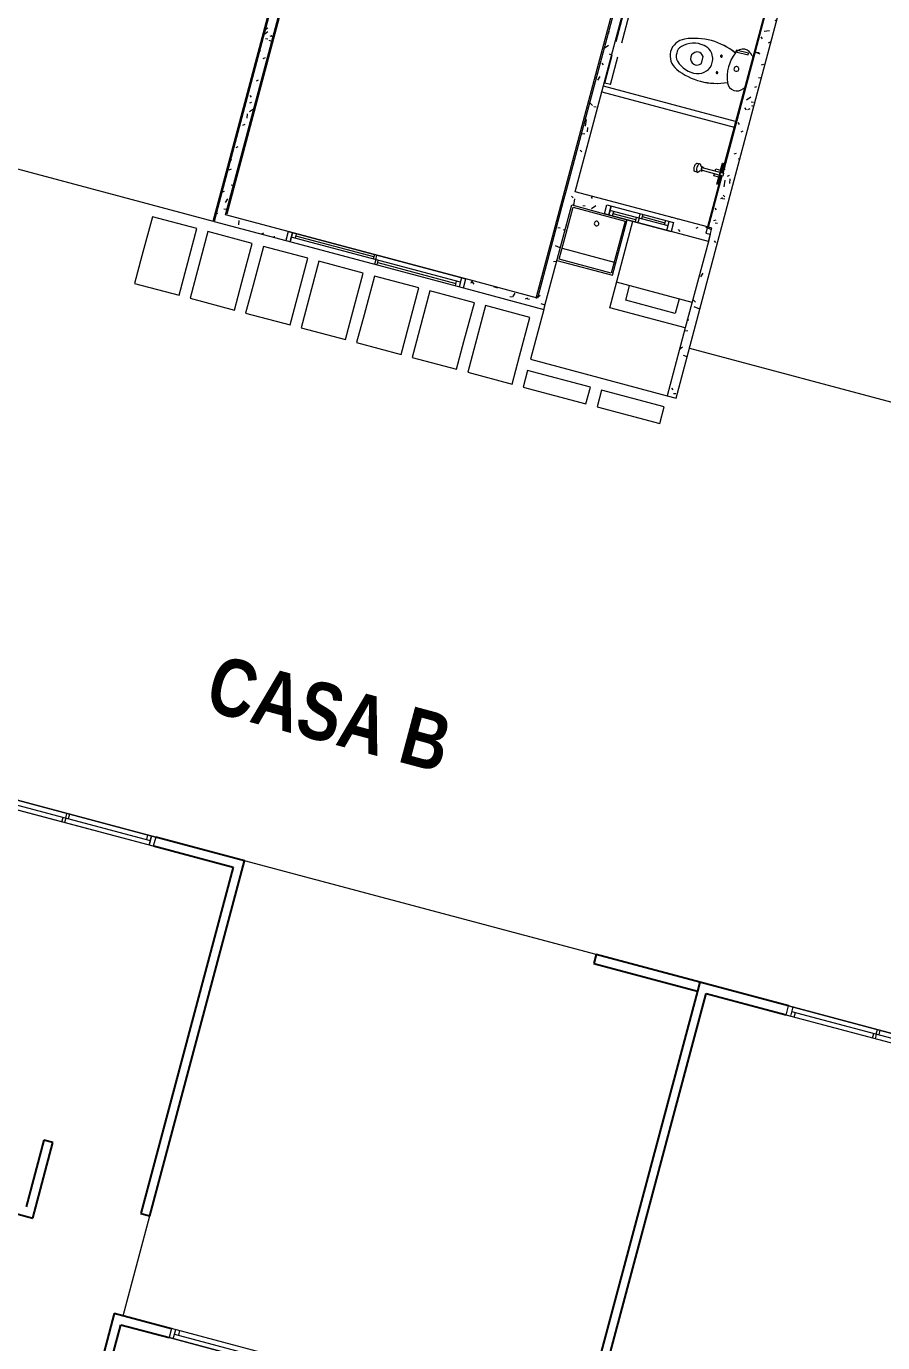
# Model space of a CAD drawing. Header units: metres. Extents: x 689715 to 690980, y 1005284 to 1006835.
# Drawn here: x 690786.68 to 690794.13, y 1005506.47 to 1005517.92 of the extents above; entities that cross this region are included whole.
import ezdxf

# ---------------------------------------------------------------- set-up
doc = ezdxf.new("R2010")
doc.units = ezdxf.units.M
doc.linetypes.add('HIDDEN', pattern=[0.375, 0.25, -0.125])
doc.linetypes.add('PHANTOM', pattern=[2.5, 1.25, -0.25, 0.25, -0.25, 0.25, -0.25])
for name, color, linetype in [('0_HUELLAS CASAS CASTILLA', 1, 'Continuous'), ('0_NUMERO DE LOTE FASE V', 3, 'Continuous'), ('A-BLDG', 7, 'Continuous')]:
    doc.layers.add(name, color=color, linetype=linetype)
for name, color, linetype, lineweight in [('A-FLOR', 250, 'Continuous', 9), ('A-GLAZ', 151, 'Continuous', 9), ('A-WALL', 250, 'Continuous', 9), ('Accesorios de tuberías', 7, 'Continuous', 13), ('Aparatos sanitarios', 8, 'Continuous', 13), ('Bordes comunes', 7, 'Continuous', 13), ('G-ANNO-TEXT', 2, 'Continuous', 9), ('Líneas ocultas', 7, 'HIDDEN', 13), ('Muros', 7, 'Continuous', 13), ('Patrón de corte', 7, 'Continuous', 13), ('Puertas', 7, 'Continuous', 13), ('Suelos', 7, 'Continuous', 9), ('Ventanas', 7, 'Continuous', 13)]:
    doc.layers.add(name, color=color, linetype=linetype, lineweight=lineweight)
doc.styles.add('Arial_B', font='', dxfattribs={"width": 0.8, "height": 0.5})
doc.styles.get('Arial_B').set_extended_font_data('Arial', bold=True)
pattern_1 = [(49.99999999999996, (0, -2.328306436538696e-10), (0.4377584771638401, -0.03836033982117172), [0.04599999999999997, -0.5029999999999996]), (354.9999999999999, (0, -2.328306436538696e-10), (-0.0843952140696779, 0.4580987315439033), [0.037, -0.402]), (100.451, (0.03600000008009374, -0.003000000258907676), (0.3526758939897786, 0.4199401312074266), [0.03899999999999999, -0.427]), (46.18399999999996, (0, 0.121999999973923), (0.6506308650644553, -0.1004214988211121), [0.06899999999999998, -0.7539999999999997]), (96.63599999999995, (0.05400000012014061, 0.113999999826774), (0.570191611846052, 0.5938707988951815), [0.058, -0.6409999999999998]), (351.1839999999999, (0, 0.121999999973923), (0.5697220635397624, 0.5936975411065765), [0.05499999999999999, -0.6039999999999999]), (21, (0.06099999987054616, 0.09100000001490116), (0.3642747293136029, -0.245780230253577), [0.04599999999999997, -0.5029999999999996]), (326, (0.06099999987054616, 0.09100000001490116), (0.1482769546615402, 0.4415777901075864), [0.03699999999999999, -0.4019999999999999]), (71.451, (0.09099999989848584, 0.07100000022910535), (0.512048302653334, 0.1963072483374968), [0.03900000000000001, -0.4270000000000002]), (37.49999999999998, (0, -2.328306436538696e-10), (0.007375797972208928, 0.2022933454275577), [0.02, -0.3769999999999999, 0.02, -0.3879999999999999, -0.4039999999999999]), (37.49999999999998, (0, -2.328306436538696e-10), (0.007375797972208928, 0.2022933454275577), [-0.8059999999999998, 0.02, -0.384]), (7.49999999999994, (0, -2.328306436538696e-10), (0.1600503399492728, 0.2399435114399267), [0.02, -0.2129999999999999, 0.02, -0.3679999999999999, -0.154]), (7.49999999999994, (0, -2.328306436538696e-10), (0.1600503399492728, 0.2399435114399267), [-0.6209999999999999, 0.02, -0.134]), (327.5, (-0.136000000173226, -2.328306436538696e-10), (0.325416223879766, -0.01404568388630395), [0.02, -0.132, 0.02, -0.455, -0.6309999999999999]), (327.5, (-0.136000000173226, -2.328306436538696e-10), (0.325416223879766, -0.01404568388630395), [-0.6279999999999999, 0.02, -0.6109999999999999]), (317.4999999999999, (-0.1970000000437722, -2.328306436538696e-10), (0.3554815006055005, 0.06081860510782444), [0.01999999999999999, -0.1779999999999999, 0.01999999999999999, -0.2959999999999999, -0.4479999999999997]), (317.4999999999999, (-0.1970000000437722, -2.328306436538696e-10), (0.3554815006055005, 0.06081860510782444), [-0.5139999999999997, 0.01999999999999999, -0.4279999999999998])]

# ---------------------------------------------------------------- blocks, each defined once
blk = doc.blocks.new('Window-Sliding - VENTANA DE 1_60 X 1_20-675561-PLANO CLAVE')
at = {"layer": 'A-GLAZ'}
for p, q in [((0.8003658304546725, 0.03999999999999999), (-0.7996341695453272, 0.03999999999999999)), ((-0.7996341695453272, 0.03999999999999999), (-0.7996341695453272, -0.04254999999902379)), ((-0.7996341695453272, 0.04000000000097636), (0.8003658304546725, 0.04000000000097636)), ((-0.7615341697799087, -0.04254999999902379), (-0.7615341697799087, 0.04000000000097636)), ((-0.7615341697799087, 0.04000000000097636), (-0.7615341697799087, -0.04254999999902379)), ((-0.7266091695452884, 0.04000000000097636), (-0.7266091695452884, -0.001274999999028649)), ((-0.02185916954532734, 0.04000000000097636), (-0.02185916954532734, -0.001274999999028649)), ((0.000365830454672653, -0.001274999999028649), (0.000365830454672653, 0.04000000000097636)), ((0.7622658304671645, 0.04000000000097636), (0.7622658304671645, -0.04254999999902379)), ((0.8003658304546725, -0.04254999999902379), (0.8003658304546725, 0.03999999999999999)), ((-0.7996341695453272, -0.04254999999902379), (0.8003658304546725, -0.04254999999902379)), ((-0.7996341695453272, -0.04254999999902379), (0.8003658304546725, -0.04254999999902379)), ((-0.7996341692992297, -0.04254999999902379), (0.8003658304556447, -0.04254999999902379)), ((0.7622658304671645, -0.001274999999028649), (-0.7615341697799086, -0.001274999999028649)), ((0.000365830454672653, -0.001274999999028649), (0.000365830454672653, -0.04254999999902379)), ((0.02259083045467268, -0.04254999999902379), (0.02259083045467268, -0.001274999999028649)), ((0.7273408304547152, -0.04254999999902379), (0.7273408304547152, -0.001274999999028649))]:
    blk.add_line(p, q, dxfattribs=at)
blk = doc.blocks.new('Window-Sliding - VENTANA DE 1_60 X 1_20-1075703-PLANO CLAVE')
at = {"layer": 'A-GLAZ'}
for p, q in [((-0.7996341695453272, -0.03999999999999999), (-0.7996341695453272, 0.04254999999902379)), ((-0.7996341695453272, 0.04254999999902379), (0.8003658304546725, 0.04254999999902379)), ((-0.7996341695453272, 0.04254999999902379), (0.8003658304546725, 0.04254999999902379)), ((-0.7996341692992297, 0.04254999999902379), (0.8003658304556447, 0.04254999999902379)), ((-0.7615341697799087, 0.04254999999902379), (-0.7615341697799087, -0.04000000000097636)), ((-0.7615341697799087, -0.04000000000097636), (-0.7615341697799087, 0.04254999999902379)), ((0.7622658304671645, 0.001274999999028649), (-0.7615341697799086, 0.001274999999028649)), ((-0.7266091695452884, -0.04000000000097636), (-0.7266091695452884, 0.001274999999028649)), ((-0.02185916954532734, -0.04000000000097636), (-0.02185916954532734, 0.001274999999028649)), ((0.000365830454672653, 0.001274999999028649), (0.000365830454672653, 0.04254999999902379)), ((0.000365830454672653, 0.001274999999028649), (0.000365830454672653, -0.04000000000097636)), ((0.02259083045467268, 0.04254999999902379), (0.02259083045467268, 0.001274999999028649)), ((0.7273408304547152, 0.04254999999902379), (0.7273408304547152, 0.001274999999028649)), ((0.7622658304671645, -0.04000000000097636), (0.7622658304671645, 0.04254999999902379)), ((0.8003658304546725, 0.04254999999902379), (0.8003658304546725, -0.03999999999999999)), ((0.8003658304546725, -0.03999999999999999), (-0.7996341695453272, -0.03999999999999999)), ((-0.7996341695453272, -0.04000000000097636), (0.8003658304546725, -0.04000000000097636))]:
    blk.add_line(p, q, dxfattribs=at)
blk = doc.blocks.new('FRESNO B')
at = {"layer": 'A-FLOR', "color": 141}
for p, q in [((7.917500000000015, 17.34999999999881), (4.749999999999904, 17.34999999999881)), ((4.749999999999904, 13.25000000000001), (4.749999999999904, 14.15000000000002))]:
    blk.add_line(p, q, dxfattribs=at)
at = {"layer": 'A-WALL', "color": 141, "lineweight": 25}
for p, q in [((2.349999999999941, 17.35000000000001), (1.549999999999908, 17.35000000000005)), ((1.549999999999908, 17.35000000000005), (1.549999999999908, 17.27000000000004)), ((4.749999999999918, 17.35000000000001), (3.949999999999942, 17.35000000000001)), ((4.749999999999918, 14.15000000000002), (4.749999999999918, 17.35000000000001)), ((8.850000000000094, 17.35000000000002), (7.917500000000036, 17.35000000000038)), ((7.917500000000036, 17.35000000000038), (7.917499999999986, 17.27000000000037)), ((1.549999999999908, 17.27000000000004), (1.549999999999944, 17.27000000000002)), ((1.549999999999944, 17.27000000000002), (1.549999999999894, 12.65000000000002)), ((1.629999999999942, 17.27000000000002), (2.349999999999941, 17.27000000000002)), ((1.629999999999907, 13.95000000000002), (1.629999999999942, 17.27000000000002)), ((3.949999999999942, 17.27000000000001), (4.66999999999992, 17.27000000000001)), ((4.66999999999992, 17.27000000000001), (4.66999999999992, 14.15000000000002)), ((7.917499999999986, 17.27000000000037), (8.850000000000069, 17.26999999999977)), ((8.850000000000069, 17.26999999999977), (8.850000000000055, 12.64999999999976)), ((3.68999999999993, 14.55), (3.689999999999923, 13.95)), ((3.769999999999929, 14.55), (3.68999999999993, 14.55)), ((3.769999999999921, 13.86999999999999), (3.769999999999929, 14.55)), ((4.66999999999992, 14.15000000000002), (4.749999999999918, 14.15000000000002)), ((1.629999999999907, 13.87000000000002), (3.769999999999921, 13.86999999999999)), ((5.185000000000034, 13.25000000000003), (4.669999999999913, 13.25000000000003)), ((4.669999999999913, 13.25000000000003), (4.669999999999913, 10.28681119365341)), ((4.749999999999918, 13.17000000000003), (5.185000000000034, 13.17000000000003)), ((4.749999999999911, 10.28681119365341), (4.749999999999918, 13.17000000000003))]:
    blk.add_line(p, q, dxfattribs=at)
at = {"layer": 'A-GLAZ', "color": 141, "rotation": 180}
for name, p in [('Window-Sliding - VENTANA DE 1_60 X 1_20-1075703-PLANO CLAVE', (3.150365830454614, 17.31000000000002)), ('Window-Sliding - VENTANA DE 1_60 X 1_20-675561-PLANO CLAVE', (5.985365830454707, 13.21000000000002))]:
    blk.add_blockref(name, p, dxfattribs=at)
at = {"layer": 'G-ANNO-TEXT', "color": 141, "insert": (4.062830351261194, 19.02872913707013), "char_height": 0.5, "width": 2.64556875, "attachment_point": 1, "style": 'Arial_B'}
blk.add_mtext('CASA B', dxfattribs=at)
blk = doc.blocks.new('Window-Sliding - VENTANA DE 1_60 X 1_20-1540949-PLANO CLAVE _8 CASAS EN HILERA_ - Dependent 1')
at = {"layer": 'Ventanas', "color": 253}
for p, q in [((0.8003658304546724, 0.04), (-0.799634169545327, 0.04)), ((-0.799634169545327, 0.04), (-0.799634169545327, -0.03999999999902364)), ((-0.7996341695453272, 0.04000000000097637), (0.8003658304546725, 0.04000000000097637)), ((-0.7615341697799087, -0.03999999999902364), (-0.7615341697799087, 0.04000000000097637)), ((-0.7615341697799087, 0.04000000000097637), (-0.7615341697799087, -0.03999999999902365)), ((0.7622658304671647, 9.714248738745823e-13), (-0.761534169779909, 9.714248738745823e-13)), ((-0.7266091695452884, 0.04000000000097637), (-0.7266091695452884, 9.714248738745823e-13)), ((-0.02185916954532734, 0.02000000000096879), (-0.7266091695452884, 0.02000000000096879)), ((-0.02185916954532734, 0.04000000000097637), (-0.02185916954532734, 9.714248738745823e-13)), ((0.000365830454672653, 9.714248738745823e-13), (0.000365830454672653, 0.04000000000097637)), ((0.000365830454672653, 9.714248738745823e-13), (0.000365830454672653, -0.03999999999902364)), ((0.02259083045467268, -0.03999999999902364), (0.02259083045467268, 9.714248738745823e-13)), ((0.7273408304547152, -0.03999999999902364), (0.7273408304547152, 9.714248738745823e-13)), ((0.7622658304671647, 0.04000000000097637), (0.7622658304671647, -0.03999999999902365)), ((0.8003658304546724, -0.03999999999902364), (0.8003658304546724, 0.04)), ((-0.799634169545327, -0.03999999999902364), (0.8003658304546724, -0.03999999999902364)), ((-0.7996341695453272, -0.03999999999902364), (0.8003658304546725, -0.03999999999902364)), ((-0.7996341692992297, -0.03999999999902364), (0.800365830455645, -0.03999999999902364)), ((0.02259083045467268, -0.0199999999990375), (0.7273408304547152, -0.0199999999990375))]:
    blk.add_line(p, q, dxfattribs=at)
blk = doc.blocks.new('Window-Sliding - VENTANA DE 0_5 X 0_60-1543078-PLANO CLAVE _8 CASAS EN HILERA_ - Dependent 1')
at = {"layer": 'Ventanas', "color": 253}
for p, q in [((-0.2996341695453271, -0.06), (-0.2996341695453271, 0.01999999999902367)), ((-0.2996341695453271, 0.01999999999902367), (0.3003658304546724, 0.01999999999902367)), ((-0.2996341695453271, 0.01999999999902367), (0.3003658304546724, 0.01999999999902367)), ((-0.2996341692992298, 0.01999999999902366), (0.3003658304556444, 0.01999999999902366)), ((-0.2615341697799085, 0.01999999999902367), (-0.2615341697799085, -0.06000000000097636)), ((-0.2615341697799085, -0.06000000000097636), (-0.2615341697799085, 0.01999999999902367)), ((0.000365830454672653, -0.02000000000097145), (0.000365830454672653, 0.01999999999902367)), ((0.02259083045467268, 0.01999999999902367), (0.02259083045467268, -0.02000000000097145)), ((0.227340830454717, 0.01999999999902367), (0.227340830454717, -0.02000000000097145)), ((0.262265830467165, -0.06000000000097636), (0.262265830467165, 0.01999999999902367)), ((0.3003658304546724, 0.01999999999902367), (0.3003658304546724, -0.06)), ((0.3003658304546724, -0.06), (-0.2996341695453271, -0.06)), ((-0.2996341695453271, -0.06000000000097636), (0.3003658304546724, -0.06000000000097636)), ((0.262265830467165, -0.02000000000097145), (-0.2615341697799085, -0.02000000000097145)), ((-0.2266091695452867, -0.06000000000097636), (-0.2266091695452867, -0.02000000000097145)), ((-0.02185916954532734, -0.04000000000096877), (-0.2266091695452867, -0.04000000000096877)), ((-0.02185916954532734, -0.06000000000097636), (-0.02185916954532734, -0.02000000000097145)), ((0.000365830454672653, -0.02000000000097145), (0.000365830454672653, -0.06000000000097636)), ((0.02259083045467268, -9.624996799573183e-13), (0.227340830454717, -9.624996799573183e-13))]:
    blk.add_line(p, q, dxfattribs=at)
blk = doc.blocks.new('INODORO - CORONA SENSACION-1889801-PLANO CLAVE _8 CASAS EN HILERA_ - Dependent 1')
at = {"layer": 'Aparatos sanitarios', "color": 254}
for p, q in [((0.08188709035935544, 0.4355635977882735), (0.09421954282716836, 0.4232311453204627)), ((0.09421954282716836, 0.4232311453204627), (0.1557804571728155, 0.4232311453204627)), ((0.1557804571728155, 0.4232311453204627), (0.1681124345074397, 0.4355631226550869)), ((0.2844999999999941, 0.1599999999999898), (0.2694999999999942, 0.1599999999999898)), ((0.2694999999999942, 0.1599999999999898), (0.2694999999999942, 0.04963233402778064)), ((0.2844999999999941, 0.04963233402778064), (0.2844999999999941, 0.1599999999999898)), ((-0.02187722138719582, 0.005000000000969654), (-0.02187722138719582, 0.01391989724131997)), ((-0.02187722138719582, 0.005000000000969654), (-0.02187722138719582, 0.01391989724131997)), ((0.2694999999999942, 0.04963233402778064), (0.2844999999999941, 0.04963233402778064)), ((0.2718772213871809, 0.01391989724130112), (0.2718772213871808, 0.005000000000969654)), ((0.2718772213871809, 0.01391989724130112), (0.2718772213871808, 0.005000000000969654))]:
    blk.add_line(p, q, dxfattribs=at)
for centre, radius, start, end in [((0.1263906931667723, 0.5579586832040829), 0.1500205755124663, 90.53114040896261, 156.2031105431063), ((0.1263906931667724, 0.5579586832040828), 0.1500205755124664, 90.53114040896229, 156.2031105431059), ((0.1236093068331423, 0.5579586832042366), 0.1500205755124664, 23.7968894569199, 89.46885958470655), ((0.1236093068331421, 0.5579586832042365), 0.1500205755124665, 23.79688945691951, 89.46885958470611), ((0.5000422088294058, 0.393182959419893), 0.5583911110627032, 156.2031105431048, 204.6060293370742), ((0.5000422088294059, 0.393182959419893), 0.5583911110627032, 156.2031105431045, 204.6455084719933), ((0.2155035793955502, 0.4753808393949811), 0.2198801290422032, 135.6026374064219, 189.0939245400836), ((0.1167033178664535, 0.5721242949039771), 0.08160219203835921, 84.16452320228078, 135.6026374064211), ((0.1332966821335285, 0.5721242949039771), 0.08160219203835914, 44.3973625935765, 95.8354767977185), ((0.03449642060443179, 0.4753808393949811), 0.2198801290422031, 350.9060754599147, 44.39736259357718), ((-0.2500422088294236, 0.3931829594198932), 0.5583911110627032, 335.3544915280072, 23.79688945691954), ((-0.2500422088294237, 0.3931829594198932), 0.5583911110627032, 335.3939706629263, 23.79688945691992), ((0.1172424294186783, 0.4709189368476026), 0.0499999999999988, 162.8135445182306, 225.0000000000047), ((0.1249996889637566, 0.4685196732536749), 0.05811982397823021, 17.18294614083715, 162.8135445182307), ((0.1327570954481099, 0.4709184617144166), 0.05000000000000183, 314.9999999999996, 17.18294614083715), ((0.1249965700011366, 0.4608938083812288), 0.1282210170177353, 189.0939245400833, 270.0015327010727), ((0.1250034299988455, 0.4608938083812288), 0.1282210170177353, 269.9984672994297, 317.5547232189022), ((0.1250034299988455, 0.4608938083812288), 0.1282210170177355, 317.5547232189018, 350.9060754599144), ((0.05183059117060018, 0.2704140648915374), 0.007829715225314391, 1.272221872585407e-12, 180.0000000000004), ((0.05183059117060018, 0.2704140648915374), 0.00782971522531441, 179.9999999999999, 359.9999999999988), ((0.1997880414132111, 0.2704140648915379), 0.007829715225314421, 8.124317653802805e-13, 180.0000000000037), ((0.1997880414132111, 0.2704140648915373), 0.007829715225314421, 179.9999999999992, 2.035554996136651e-12), ((0.02219045054957728, 0.08369690395422763), 0.0825275128411137, 113.1217691630647, 237.7255393616297), ((0.02219045054957731, 0.08369690395422762), 0.08252751284111375, 113.1217691630644, 237.7255393616293), ((0.1249999999999925, -0.1570831711976484), 0.3443382231803591, 66.87823083693358, 113.121769163063), ((0.1249999999982367, -0.1570831711934986), 0.3443382231758532, 112.6568070909436, 113.1217691630658), ((0.1256452486108075, 0.1162915561847093), 0.02088535773801651, 3.81666561775622e-14, 180), ((0.1256452486108075, 0.1162915561847093), 0.02088535773801543, 180, 5.088887490341627e-14), ((0.1249999999989465, -0.1570831712001352), 0.3443382231830575, 66.87823083693641, 67.34319290905349), ((0.227809549450426, 0.08369690395421976), 0.08252751284111379, 302.2744606383561, 66.8782308369354), ((0.227809549450426, 0.08369690395421976), 0.08252751284111375, 302.2744606383557, 66.87823083693506)]:
    blk.add_arc(centre, radius, start, end, dxfattribs=at)
blk = doc.blocks.new('PV_PUERTA CORREDERA - _70 x 2_18-1755670-PLANO CLAVE _8 CASAS EN HILERA_ - Dependent 1')
at = {"layer": 'Líneas ocultas', "color": 253}
for p, q in [((0.35, 0.09599999999999326), (0.35, 0.04499999999999325)), ((0.9899999999999999, 0.09599999999999326), (0.35, 0.09599999999999326)), ((0.9899999999999999, 0.04499999999999325), (0.35, 0.04499999999999325)), ((0.9899999999999999, 0.09599999999999326), (0.9899999999999999, 0.04499999999999325))]:
    blk.add_line(p, q, dxfattribs=at)
at = {"layer": 'Puertas', "color": 9, "lineweight": 9}
for p, q in [((-0.3550000000000032, 0.04999999999999662), (-0.3550000000000032, 0.03999999999999715)), ((-0.3500000000000032, 0.04999999999999662), (-0.3550000000000032, 0.04999999999999662)), ((-0.3500000000000032, 0.03999999999999716), (-0.3500000000000032, 0.04999999999999662)), ((-0.3200000000000047, 0.03999999999999669), (-0.3500000000000032, 0.03999999999999663)), ((-0.3200000000000046, -0.04000000000000329), (-0.3200000000000047, 0.03999999999999669)), ((0.3500000000000006, 0.03999999999999781), (0.3200000000000019, 0.03999999999999788)), ((0.3200000000000019, 0.03999999999999788), (0.3200000000000019, -0.04000000000000221)), ((0.3550000000000005, 0.04999999999999782), (0.3500000000000001, 0.04999999999999794)), ((0.3500000000000001, 0.04999999999999794), (0.3500000000000001, 0.03999999999999634)), ((0.3550000000000005, 0.03999999999999625), (0.3550000000000005, 0.04999999999999782)), ((-0.3500000000000031, -0.04000000000000336), (-0.3200000000000046, -0.04000000000000329)), ((0.3200000000000019, -0.04000000000000221), (0.3500000000000003, -0.04000000000000204))]:
    blk.add_line(p, q, dxfattribs=at)
blk = doc.blocks.new('DUCHA - TOKIO - 03_901-V6-PLANO CLAVE _8 CASAS EN HILERA_ - Dependent 1')
at = {"layer": 'Accesorios de tuberías', "color": 253}
for p, q in [((7.546441945590932, 90.31001324061431), (7.546441945590932, 90.33541324061433)), ((7.546441945590932, 90.33541324061433), (7.571841945590966, 90.33541324061433)), ((7.571841945590966, 90.31001324061431), (7.546441945590932, 90.31001324061431)), ((7.571841945590966, 90.33541324061433), (7.571841945590966, 90.35446324061432)), ((7.571841945590926, 90.35446324061432), (7.575641410862113, 90.35446324061432)), ((7.571841945590966, 90.29096324061432), (7.571841945590966, 90.31001324061431)), ((7.575641410862114, 90.29096324061432), (7.575641410862114, 90.35446324061432)), ((7.575641410862113, 90.35446324061432), (7.580283383388793, 90.3371784794406)), ((7.580283383388793, 90.30824800178806), (7.575641410862114, 90.29096324061432)), ((7.580283383388793, 90.3371784794406), (7.580283383388793, 90.33541324061433)), ((7.580283383388793, 90.31001324061431), (7.580283383388793, 90.33541324061433)), ((7.580283383388793, 90.33541324061433), (7.730910847286964, 90.33541324061434)), ((7.730910847286964, 90.31001324061431), (7.580283383388793, 90.31001324061431)), ((7.580283383388793, 90.31001324061431), (7.580283383388793, 90.30824800178806)), ((7.736941945591024, 90.33541324061433), (7.730910847287078, 90.33541324061433)), ((7.736941945591024, 90.31001324061434), (7.730910847287078, 90.31001324061434)), ((7.736941945591024, 90.34176324061434), (7.751541629050408, 90.34176324061434)), ((7.75154162905041, 90.3036632406143), (7.736941945591024, 90.3036632406143)), ((7.751541629050408, 90.34176324061434), (7.758873977469114, 90.35446324061432)), ((7.758873977469114, 90.29096324061432), (7.75154162905041, 90.3036632406143)), ((7.758873977469114, 90.35446324061432), (7.765120080741111, 90.36070934388633)), ((7.765120080741111, 90.36070934388633), (7.790520080741112, 90.36070934388633)), ((7.575641410862114, 90.29096324061432), (7.571841945590966, 90.29096324061432)), ((7.765120080741113, 90.28471713734231), (7.758873977469114, 90.29096324061432)), ((7.790520080741113, 90.28471713734231), (7.765120080741113, 90.28471713734231))]:
    blk.add_line(p, q, dxfattribs=at)
for centre, major_axis, ratio, start_param, end_param in [((7.736941945591024, 90.32271324061432), (0, 0.01905000000000127), 0.424754198003165, 2.300523983020843, 7.124253977747421), ((7.736941945591024, 90.32271324061432), (0, 0.01269999999998106), 0.4247541980025909, 3.141592653589789, 6.283185307179588), ((7.765120080741113, 90.32271324061432), (0, 0.03799610327200752), 0.4945479968854793, 3.141592653589789, 6.283185307179588)]:
    blk.add_ellipse(centre, major_axis=major_axis, ratio=ratio, start_param=start_param, end_param=end_param, dxfattribs=at)
for points in [[(7.730910847286964, 90.33541324061434), (7.731418629262385, 90.33674798665791), (7.732579815736845, 90.33905513380311), (7.734676301751238, 90.3412624740785), (7.736180852904011, 90.34176201869649), (7.736941945591024, 90.34176324061434)], [(7.736941945591024, 90.3036632406143), (7.736180852904011, 90.30366446253217), (7.734676301751239, 90.30416400715013), (7.732579815736845, 90.30637134742553), (7.731418629262386, 90.30867849457074), (7.730910847286964, 90.31001324061431)]]:
    blk.add_open_spline(points, degree=3, dxfattribs=at)
blk.add_open_spline([(7.790520080741112, 90.36070934388633), (7.791389408657143, 90.36070698795005), (7.793101109041538, 90.36036336918276), (7.79561984687494, 90.35881448530678), (7.797993611165711, 90.35628235082868), (7.800889312163863, 90.35168589361666), (7.803847155572757, 90.34387777688882), (7.805952117479149, 90.33221221137117), (7.80638508916187, 90.3195177728395), (7.805097854208162, 90.3071699809245), (7.801995917595865, 90.2956157988802), (7.796971429630951, 90.28691029253851), (7.792693400531191, 90.28472302718303), (7.790520080741113, 90.28471713734231)], degree=3, knots=[0, 0, 0, 0, 0.05263157894736842, 0.1052631578947368, 0.1578947368421053, 0.2105263157894737, 0.3157894736842105, 0.4210526315789473, 0.5263157894736842, 0.631578947368421, 0.7368421052631579, 0.868421052631579, 1, 1, 1, 1], dxfattribs=at)
at = {"layer": 'Aparatos sanitarios', "color": 254}
for p, q in [((7.57184194559092, 90.35446324061432), (7.57184194559092, 90.41796324061433)), ((7.57184194559092, 90.41796324061433), (7.578191945590921, 90.41796324061433)), ((7.578191945590921, 90.41796324061433), (7.578191945590921, 90.35446324061432)), ((7.561837601575382, 90.35022509451584), (7.565491945590933, 90.35086945396256)), ((7.565491945590933, 90.35086945396256), (7.565491945590933, 90.37351324061433)), ((7.565491945590933, 90.37351324061433), (7.571841945590934, 90.37351324061433)), ((7.56549194559092, 90.33541324061433), (7.56549194559092, 90.35086945396256)), ((7.56549194559092, 90.29455702726608), (7.56549194559092, 90.31001324061431)), ((7.571841945590934, 90.37351324061433), (7.571841945590934, 90.35446324061432)), ((7.578191945590921, 90.34496611769957), (7.578191945590921, 90.35446324061432)), ((7.578191945590921, 90.35446324061432), (7.62264194559092, 90.35446324061432)), ((7.578191945590921, 90.29096324061432), (7.578191945590921, 90.30046036352907)), ((7.62264194559092, 90.35446324061432), (7.62264194559092, 90.33541324061433)), ((7.62264194559092, 90.31001324061431), (7.62264194559092, 90.29096324061432)), ((7.565491945590934, 90.29455702726608), (7.561837601575382, 90.2952013867128)), ((7.565491945590934, 90.27191324061431), (7.565491945590934, 90.29455702726608)), ((7.571841945590934, 90.27191324061431), (7.565491945590934, 90.27191324061431)), ((7.571841945590934, 90.29096324061432), (7.571841945590934, 90.27191324061431)), ((7.57184194559092, 90.22746324061433), (7.57184194559092, 90.29096324061432)), ((7.578191945590921, 90.22746324061433), (7.57184194559092, 90.22746324061433)), ((7.62264194559092, 90.29096324061432), (7.578191945590921, 90.29096324061432)), ((7.578191945590921, 90.29096324061432), (7.578191945590921, 90.22746324061433))]:
    blk.add_line(p, q, dxfattribs=at)
blk = doc.blocks.new('M_Stacked Washer and Dryer - Torre-1464971-PLANO CLAVE _8 CASAS EN HILERA_ - Dependent 1')
at = {"layer": 'Aparatos sanitarios', "color": 254}
for p, q in [((6.361844384628058e-15, 0.3399999999999662), (0.7800000000000105, 0.3399999999999662)), ((6.361844384628058e-15, 0.3399999999999662), (6.361844384628058e-15, 0.005051401696864699)), ((0.549018750000016, 0.3399999999999964), (0.549018750000016, -0.3400000000000038)), ((0.7800000000000105, 0.3399999999999662), (0.7800000000000105, -0.3400000000000338)), ((0.549018750000016, 0.2222500000000014), (0.6807812500000198, 0.2222500000000014)), ((0.6807812500000198, 0.2222500000000014), (0.6807812500000198, -0.2222500000000053)), ((0.6807812500000198, -0.2222500000000053), (0.549018750000016, -0.2222500000000053)), ((0.7800000000000105, -0.3400000000000338), (6.361844384628058e-15, -0.3400000000000338))]:
    blk.add_line(p, q, dxfattribs=at)
blk = doc.blocks.new('TINA CONCRETO - SENCILLA-1467208-PLANO CLAVE _8 CASAS EN HILERA_ - Dependent 1')
at = {"layer": 'Aparatos sanitarios', "color": 254}
for p, q in [((0.49652716948618, 0.2499999999999915), (-0.003472830513820012, 0.2499999999999915)), ((0.0115271694861805, 0.2349999999999925), (0.4815271694861794, 0.2349999999999925)), ((0.01152716948618054, -0.2350000000000093), (0.01152716948618054, 0.2349999999999925)), ((0.3815271694861807, -0.2350000000000093), (0.3815271694861807, 0.2349999999999911)), ((0.4815271694861795, 0.2349999999999925), (0.4815271694861795, -0.2350000000000093)), ((0.49652716948618, -0.2500000000000083), (0.49652716948618, 0.2499999999999915)), ((0.4815271694861794, -0.2350000000000093), (0.0115271694861805, -0.2350000000000093))]:
    blk.add_line(p, q, dxfattribs=at)
for radius, start, end in [(0.01999999999999998, 90.00000000000034, 269.9999999999994), (0.01999999999999999, 269.9999999999994, 89.9999999999985)]:
    blk.add_arc((0.09652716948618, -9.718520560148085e-15), radius, start, end, dxfattribs=at)
blk = doc.blocks.new('012-AR_CASTILLA_MODELO B_rvt-1-PLANO CLAVE _8 CASAS EN HILERA_ - Dependent 1')
at = {"layer": 'Patrón de corte'}
h = blk.add_hatch(dxfattribs=at)
h.set_pattern_fill('HORMIGÓN', color=254, scale=0.9999999999999999, style=0, pattern_type=2)
h.set_pattern_definition(pattern_1)
h.paths.add_polyline_path([(14.82183760160115, 90.85271324054338), (14.82183760165935, 92.30771324015222), (14.74183760175947, 92.30771324015222), (14.74183760146843, 90.85271324007772)], flags=0)
h = blk.add_hatch(dxfattribs=at)
h.set_pattern_fill('HORMIGÓN', color=254, scale=0.9999999999999999, style=0, pattern_type=2)
h.set_pattern_definition(pattern_1)
h.paths.add_polyline_path([(11.72183760162443, 91.77771324035712), (11.72183760174084, 91.85771324043162), (11.07678603206296, 91.85771324043162), (11.07678603217937, 91.77771324035712), (11.64183760178275, 91.77771324035712)], flags=0)
h.paths.add_polyline_path([(9.476786032202654, 91.77771324058995), (9.476786032319069, 91.85771323996596), (8.751786199922208, 91.85771324043162), (8.751786199747585, 91.77771324035712), (9.194493193761446, 91.77771324105561)], flags=0)
h = blk.add_hatch(dxfattribs=at)
h.set_pattern_fill('HORMIGÓN', color=254, scale=0.9999999999999999, style=0, pattern_type=2)
h.set_pattern_definition(pattern_1)
h.paths.add_polyline_path([(8.831786199880298, 90.91771324025467), (8.831786199763883, 91.77771324035712), (8.751786199747585, 91.77771324035712), (8.751786199922208, 90.91771324095316)], flags=0)
h = blk.add_hatch(dxfattribs=at)
h.set_pattern_fill('HORMIGÓN', color=254, scale=0.9999999999999999, style=0, pattern_type=2)
h.set_pattern_definition(pattern_1)
h.paths.add_polyline_path([(11.72183760162443, 88.67771324026398), (11.72183760162443, 91.77771324035712), (11.64183760178275, 91.77771324035712), (11.64183760172455, 88.67771324026398)], flags=0)
h = blk.add_hatch(dxfattribs=at)
h.set_pattern_fill('HORMIGÓN', color=254, scale=0.9999999999999999, style=0, pattern_type=2)
h.set_pattern_definition(pattern_1)
h.paths.add_polyline_path([(7.561837601475418, 90.79771324037574), (8.831786200054921, 90.7977132408414), (8.831786199880298, 90.91771324025467), (8.456786199705675, 90.91771324025467), (8.456786199938506, 90.837713240413), (7.856786199961789, 90.837713240413), (7.856786199845374, 90.9177132404875), (7.52183760155458, 90.9177132404875), (7.521837601438165, 90.79771324060857), (7.551837601524312, 90.79771324037574)], flags=0)
h = blk.add_hatch(dxfattribs=at)
h.set_pattern_fill('BLOQUES', color=254, scale=0.9999999999999999, angle=90.00000000000007, style=0, pattern_type=2)
h.set_pattern_definition([(4.929859756268451e-14, (7.5519999996759, 89.2879999994766), (-5.828670879282072e-16, 0.35), [])])
h.paths.add_polyline_path([(7.55183760158252, 87.77771324035712), (7.561837601475418, 87.77771324035712), (7.561837601708248, 90.31001323997043), (7.551837601698935, 90.31001324066892), (7.551837601698935, 87.86425772332586)], flags=0)
h.paths.add_polyline_path([(7.55183760158252, 90.33541324012913), (7.561837601359002, 90.33541324059479), (7.561837601475418, 90.79771324037574), (7.551837601524312, 90.79771324037574), (7.551837601466104, 90.43206992023624)], flags=0)
h = blk.add_hatch(dxfattribs=at)
h.set_pattern_fill('HORMIGÓN', color=254, scale=0.9999999999999999, style=0, pattern_type=2)
h.set_pattern_definition(pattern_1)
h.paths.add_polyline_path([(8.770681384892669, 87.77771324035712), (8.831837601494044, 87.77771324082278), (8.831837601668667, 88.47771324007772), (8.751837601535954, 88.47771324007772), (8.751837601652369, 87.77771324035712)], flags=0)
h.paths.add_polyline_path([(8.751837601652369, 89.17771324049681), (8.831837601668667, 89.17771324026398), (8.831837601552252, 90.79771324037574), (8.751837601535954, 90.79771324037574), (8.751837601535954, 90.2608824397903)], flags=0)
h = blk.add_hatch(dxfattribs=at)
h.set_pattern_fill('HORMIGÓN', color=254, scale=0.9999999999999999, style=0, pattern_type=2)
h.set_pattern_definition(pattern_1)
h.paths.add_polyline_path([(14.74183760152664, 87.69771324051544), (14.86183760140557, 87.69771324028261), (14.8618376016384, 90.31001324043609), (14.84644194558496, 90.31001324043609), (14.84644194552675, 90.33541324059479), (14.8618376016384, 90.33541324012913), (14.86183760169661, 90.85271324054338), (14.74183760146843, 90.85271324007772), (14.74183760152664, 87.77771324058995)], flags=0)
at = {"layer": 'Bordes comunes', "color": 253}
blk.add_line((7.561837601475418, 90.79771324037574), (7.551837601524312, 90.79771324037574), dxfattribs=at)
at = {"layer": 'Muros', "color": 253}
for p, q in [((14.82183760165935, 92.30771324015222), (14.74183760175947, 92.30771324015222)), ((14.74183760175947, 92.30771324015222), (14.74183760146843, 90.85271324007772)), ((14.82183760160115, 91.69771324028261), (14.82183760165935, 92.30771324015222)), ((9.476786032319069, 91.85771323996596), (8.751786199922208, 91.85771324043162)), ((8.751786199922208, 91.85771324043162), (8.751786199747585, 91.77771324035712)), ((11.72183760174084, 91.85771324043162), (11.07678603206296, 91.85771324043162)), ((11.72183760162443, 91.77771324035712), (11.72183760174084, 91.85771324043162)), ((11.72183760174084, 91.85771324043162), (11.73183760151733, 91.85771324019879)), ((11.73183760151733, 91.85771324019879), (11.73183760163374, 88.67771324026398)), ((8.751786199747585, 91.77771324035712), (8.751786199922208, 90.91771324095316)), ((8.831786199763883, 91.77771324035712), (9.476786032202654, 91.77771324058995)), ((8.831786199880298, 90.91771324025467), (8.831786199763883, 91.77771324035712)), ((8.841787537618075, 91.76771324011497), (8.841787537676282, 89.17771324026398)), ((11.07678603217937, 91.77771324035712), (11.64183760178275, 91.77771324035712)), ((11.63183760142419, 88.75771324033849), (11.63183760165703, 91.76771324011497)), ((11.64183760178275, 91.77771324035712), (11.64183760172455, 88.67771324026398)), ((11.72183760162443, 88.67771324026398), (11.72183760162443, 91.77771324035712)), ((7.52183760155458, 90.9177132404875), (7.521837601438165, 90.79771324060857)), ((8.751786199922208, 90.91771324095316), (8.456786199705675, 90.91771324025467)), ((8.831786200054921, 90.7977132408414), (8.831786199880298, 90.91771324025467)), ((14.82183760160115, 90.85271324054338), (14.82183760148473, 90.91771324002184)), ((7.521837601438165, 90.79771324060857), (7.551837601524312, 90.79771324037574)), ((7.551837601524312, 90.79771324037574), (7.55183760158252, 90.33541324012913)), ((7.561837601475418, 90.79771324037574), (8.751837601535954, 90.79771324037574)), ((7.561837601359002, 90.33541324059479), (7.561837601475418, 90.79771324037574)), ((8.751837601535954, 90.79771324037574), (8.751837601652369, 89.17771324049681)), ((8.831837601668667, 89.17771324026398), (8.831837601552252, 90.79771324037574)), ((14.74183760146843, 90.85271324007772), (14.74183760152664, 87.77771324058995)), ((14.86183760169661, 90.85271324054338), (14.82183760160115, 90.85271324054338)), ((14.8618376016384, 90.33541324012913), (14.86183760169661, 90.85271324054338)), ((7.551837601698935, 90.31001324066892), (7.55183760158252, 87.77771324035712)), ((7.561837601475418, 87.77771324035712), (7.561837601708248, 90.31001323997043)), ((14.86183760140557, 87.69771324028261), (14.8618376016384, 90.31001324043609))]:
    blk.add_line(p, q, dxfattribs=at)
at = {"layer": 'Suelos', "color": 9}
for p, q in [((8.086811900720932, 92.55771324038506), (7.521837601612788, 92.55771324015222)), ((7.521837601612788, 92.55771324015222), (7.521837601729203, 92.40771324024536)), ((8.086811900720932, 92.40771324024536), (8.086811900720932, 92.55771324038506)), ((8.751786199747585, 92.55771324015222), (8.186811900581233, 92.55771324015222)), ((8.186811900581233, 92.55771324015222), (8.186811900464818, 92.40771324024536)), ((8.751786199747585, 92.40771324024536), (8.751786199747585, 92.55771324015222)), ((9.251786199747585, 92.55771324015222), (8.851786199840717, 92.55771324038506)), ((8.851786199840717, 92.55771324038506), (8.851786199957132, 92.30771324038506)), ((9.251786199805792, 92.30771324015222), (9.251786199747585, 92.55771324015222)), ((9.751786199747585, 92.55771324015222), (9.351786199840717, 92.55771324015222)), ((9.351786199840717, 92.55771324015222), (9.351786199957132, 92.30771324015222)), ((9.751786199922208, 92.30771324015222), (9.751786199747585, 92.55771324015222)), ((10.251786199864, 92.55771324038506), (9.851786199607886, 92.55771324015222)), ((9.851786199607886, 92.55771324015222), (9.851786199840717, 92.30771324061789)), ((10.25178619992221, 92.30771324015222), (10.251786199864, 92.55771324038506)), ((10.75178619998042, 92.55771324015222), (10.35178619978251, 92.55771324038506)), ((10.35178619978251, 92.55771324038506), (10.35178619989892, 92.30771324015222)), ((10.751786199864, 92.30771324015222), (10.75178619998042, 92.55771324015222)), ((11.251786199864, 92.55771324061789), (10.8517861997243, 92.55771324061789)), ((10.8517861997243, 92.55771324061789), (10.85178619984072, 92.30771324061789)), ((11.25178620009683, 92.30771324038506), (11.251786199864, 92.55771324061789)), ((11.75178619992221, 92.55771324015222), (11.35178619984072, 92.55771324015222)), ((11.35178619984072, 92.55771324015222), (11.35178619984072, 92.30771324015222)), ((11.75178620009683, 92.30771324015222), (11.75178619992221, 92.55771324015222)), ((12.25178619992221, 92.55771324015222), (11.85178619989892, 92.55771324038506)), ((11.85178619989892, 92.55771324038506), (11.85178619978251, 92.30771324061789)), ((12.251786199864, 92.30771324015222), (12.25178619992221, 92.55771324015222)), ((7.521837601729203, 92.40771324024536), (8.086811900720932, 92.40771324024536)), ((8.186811900464818, 92.40771324024536), (8.751786199747585, 92.40771324024536)), ((8.751786199980415, 92.30771324015222), (7.521837601438165, 92.30771324015222)), ((8.751786199922208, 91.85771324043162), (8.751786199980415, 92.30771324015222)), ((8.851786199957132, 92.30771324038506), (8.851786199840717, 91.95771324005909)), ((9.25178620009683, 91.95771324052475), (9.251786199805792, 92.30771324015222)), ((9.351786199957132, 92.30771324015222), (9.351786199724302, 91.95771324005909)), ((9.751786199980415, 91.95771324005909), (9.751786199922208, 92.30771324015222)), ((9.851786199840717, 92.30771324061789), (9.851786199840717, 91.95771324005909)), ((10.25178619992221, 91.95771324005909), (10.25178619992221, 92.30771324015222)), ((10.35178619989892, 92.30771324015222), (10.35178619978251, 91.95771324052475)), ((10.75178620003862, 91.95771324005909), (10.751786199864, 92.30771324015222)), ((10.85178619984072, 92.30771324061789), (10.85178620001534, 91.95771324005909)), ((11.25178619974758, 91.95771324005909), (11.25178620009683, 92.30771324038506)), ((11.35178619984072, 92.30771324015222), (11.35178619984072, 91.95771324052475)), ((11.75178619974758, 91.95771324052475), (11.75178620009683, 92.30771324015222)), ((11.85178619978251, 92.30771324061789), (11.85178619984072, 91.95771324005909)), ((12.25178619974758, 91.95771324005909), (12.251786199864, 92.30771324015222)), ((8.851786199840717, 91.95771324005909), (9.25178620009683, 91.95771324052475)), ((9.351786199724302, 91.95771324005909), (9.751786199980415, 91.95771324005909)), ((9.851786199840717, 91.95771324005909), (10.25178619992221, 91.95771324005909)), ((10.35178619978251, 91.95771324052475), (10.75178620003862, 91.95771324005909)), ((10.85178620001534, 91.95771324005909), (11.25178619974758, 91.95771324005909)), ((11.35178619984072, 91.95771324052475), (11.75178619974758, 91.95771324052475)), ((11.85178619984072, 91.95771324005909), (12.25178619974758, 91.95771324005909)), ((14.74183760164306, 91.85771324043162), (11.73183760151733, 91.85771324019879)), ((8.751837601652369, 89.89771324000321), (7.561837601475418, 89.89771324046887)), ((7.561837601708248, 89.84771324088797), (8.751837601594161, 89.84771324065514))]:
    blk.add_line(p, q, dxfattribs=at)
at = {"color": 254, "lineweight": 13}
for name, p, rotation in [('Window-Sliding - VENTANA DE 1_60 X 1_20-1540949-PLANO CLAVE _8 CASAS EN HILERA_ - Dependent 1', (10.27715186297428, 91.81771324086003), 179.9999999999999), ('M_Stacked Washer and Dryer - Torre-1464971-PLANO CLAVE _8 CASAS EN HILERA_ - Dependent 1', (7.861837601521984, 90.9177132404875), 90), ('TINA CONCRETO - SENCILLA-1467208-PLANO CLAVE _8 CASAS EN HILERA_ - Dependent 1', (8.501786199980415, 90.92118607088923), 90), ('Window-Sliding - VENTANA DE 0_5 X 0_60-1543078-PLANO CLAVE _8 CASAS EN HILERA_ - Dependent 1', (8.157152030267753, 90.85771324019879), 179.9999999999999), ('PV_PUERTA CORREDERA - _70 x 2_18-1755670-PLANO CLAVE _8 CASAS EN HILERA_ - Dependent 1', (8.791837601631414, 88.82771324017085), 90), ('INODORO - CORONA SENSACION-1889801-PLANO CLAVE _8 CASAS EN HILERA_ - Dependent 1', (7.556837601470761, 89.53021324030124), 270)]:
    blk.add_blockref(name, p, dxfattribs=dict(at, rotation=rotation))
blk.add_blockref('DUCHA - TOKIO - 03_901-V6-PLANO CLAVE _8 CASAS EN HILERA_ - Dependent 1', (0, -2.328306436538696e-10), dxfattribs=at)
blk = doc.blocks.new('CASTILLAS B BLOQUE 8')
at = {"layer": '0_HUELLAS CASAS CASTILLA', "color": 8, "lineweight": 5, "rotation": 90}
for p in [(365.6615329056513, -46.68183759332169), (365.6615329047199, -53.98183759307722)]:
    blk.add_blockref('012-AR_CASTILLA_MODELO B_rvt-1-PLANO CLAVE _8 CASAS EN HILERA_ - Dependent 1', p, dxfattribs=at)

msp = doc.modelspace()

# ---------------------------------------------------------------- block references
at = {"layer": '0_NUMERO DE LOTE FASE V', "linetype": 'PHANTOM', "rotation": 75.06604352304308}
msp.add_blockref('CASTILLAS B BLOQUE 8', (690683.9742991681, 1005260.679424528), dxfattribs=at)
at = {"layer": 'A-BLDG', "rotation": 345.0663971945302}
for p in [(690779.5180090345, 1005495.119845371), (690786.5714407286, 1005493.238595433)]:
    msp.add_blockref('FRESNO B', p, dxfattribs=at)

doc.saveas('drawing.dxf')
